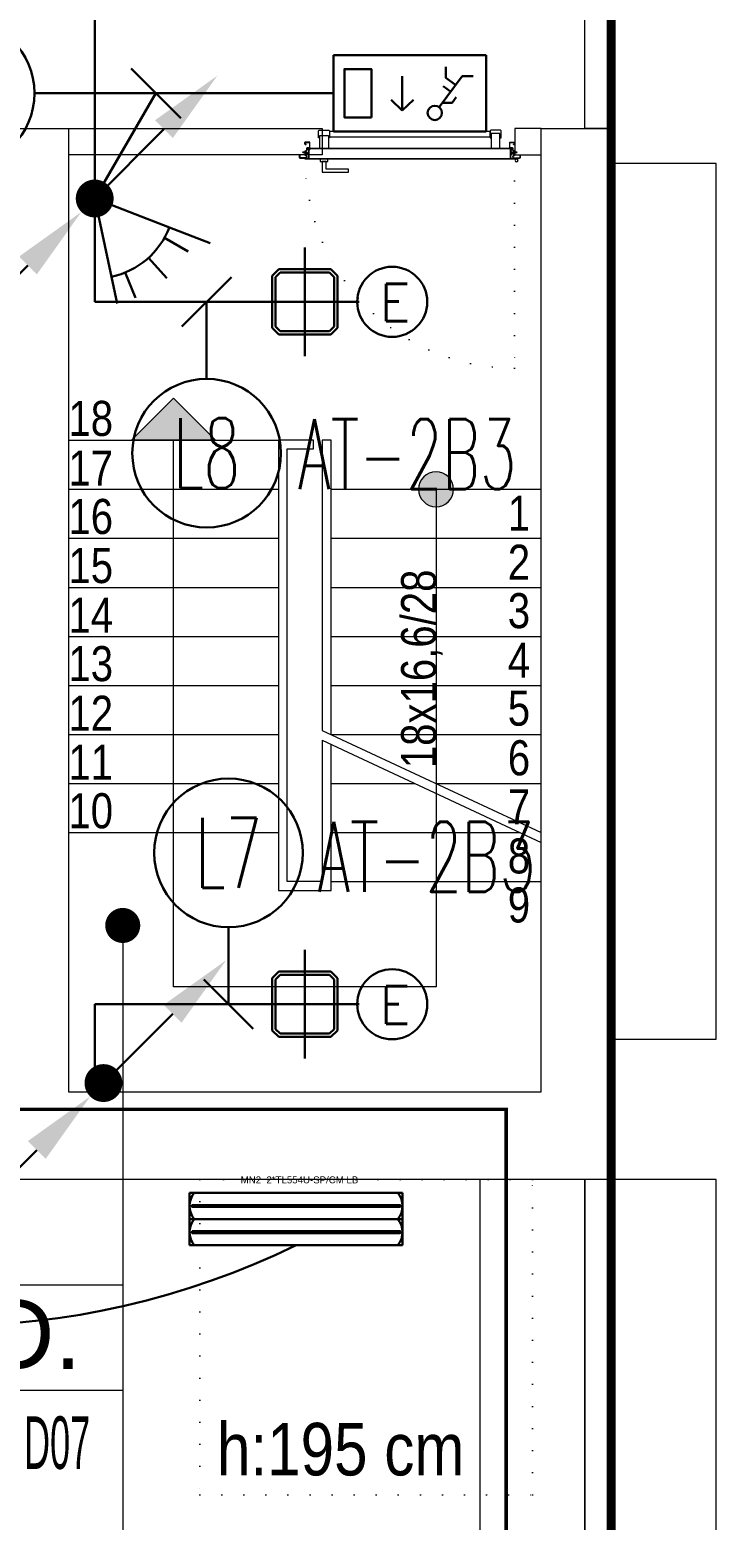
# Model space of a CAD drawing. Header units: metres. Extents: x -13316 to 152404, y -3899 to 30226.
# Drawn here: x 62808 to 63200, y 2525 to 3376 of the extents above; entities that cross this region are included whole.
import ezdxf
from ezdxf.enums import TextEntityAlignment as Align

# ---------------------------------------------------------------- set-up
doc = ezdxf.new("R2010")
doc.units = ezdxf.units.M
doc.header["$LTSCALE"] = 100
doc.header["$MEASUREMENT"] = 0
doc.linetypes.add('DOT2', pattern=[0.125, 0, -0.125])
doc.linetypes.add('HIDDEN', pattern=[0.375, 0.25, -0.125])
doc.layers.get('0').update_dxf_attribs({"color": 9, "lineweight": 9})
for name, color, linetype, lineweight in [('00', 9, 'Continuous', 9), ('01', 9, 'Continuous', 9), ('05', 9, 'Continuous', 9), ('06D', 9, 'Continuous', 9), ('10', 9, 'Continuous', 9), ('14', 9, 'Continuous', 9), ('19', 9, 'Continuous', 9), ('20', 9, 'DOT2', 9), ('21', 9, 'Continuous', 9), ('21_mahal200', 9, 'Continuous', 9), ('E-1x8 W ACİL ÇIKIŞ ARMATÜRÜ (TİP2)', 7, 'Continuous', 30), ('E-2x18(W) PL DOWNLIGHT ARMATÜR (SIVAÜSTÜ)', 7, 'Continuous', 30), ('E-2x54 W SIVAÜSTÜ FLUORESAN YÜKSEK TAVAN ARMATÜRÜ', 7, 'Continuous', 30), ('E-ACİL AYDINLATMA KİTİ', 7, 'Continuous', 30), ('E-AŞAĞIDAN GELİP YUKARIYA GİDEN HAT', 7, 'Continuous', 30), ('E-DUVARA MONTE PIR (HAREKET SENSÖRÜ)', 7, 'Continuous', 30), ('E-KABLO', 7, 'Continuous', 30), ('E-LINYE', 7, 'Continuous', 30)]:
    doc.layers.add(name, color=color, linetype=linetype, lineweight=lineweight)
doc.styles.add('Arial', font='arial.ttf', dxfattribs={"height": 2.5})
doc.styles.add('E-YAZI', font='txttw.shx')
doc.styles.add('MuuM_TEXT-STANDART', font='ARIALN.TTF')
doc.dimstyles.new('MuuM_DIM200', dxfattribs={"dimscale": 20, "dimtxt": 2, "dimasz": 1, "dimexe": 1, "dimexo": 1, "dimgap": 1, "dimtad": 1, "dimdec": 1, "dimrnd": 0.5, "dimdsep": 46, "dimtxsty": 'MuuM_TEXT-STANDART', "dimblk": 'ARCHTICK', "dimcen": 0, "dimdle": 0.15, "dimclrd": 256, "dimclre": 256, "dimclrt": 256, "dimadec": 0, "dimazin": 0, "dimtfac": 5, "dimtdec": 1, "dimtix": 1, "dimtmove": 2, "dimatfit": 3, "dimldrblk": 'DOT', "dimfxl": 3, "dimfxlon": 1, "dimtolj": 1, "dimlwd": -1, "dimlwe": -1, "dimarcsym": 0})

# ---------------------------------------------------------------- blocks, each defined once
blk = doc.blocks.new('100_AŞAĞIDAN GELİP YUKARIYA GİDEN HAT')
at = {"layer": 'E-AŞAĞIDAN GELİP YUKARIYA GİDEN HAT', "color": 3, "linetype": 'Continuous'}
for p, q in [((2.472, 2.471), (0, 0)), ((-2.389, -2.382), (-4.861, -4.853))]:
    blk.add_line(p, q, dxfattribs=at)
at = {"layer": 'E-AŞAĞIDAN GELİP YUKARIYA GİDEN HAT', "color": 4, "linetype": 'Continuous', "const_width": 0.675}
blk.add_lwpolyline([(0.338, 0, 1), (-0.338, 0, 1)], format="xyb", close=True, dxfattribs=at)
at = {"layer": 'E-AŞAĞIDAN GELİP YUKARIYA GİDEN HAT', "color": 3, "linetype": 'Continuous'}
for points in [[(2.154, 2.789), (2.79, 2.152), (4.382, 4.379)], [(-2.707, -2.064), (-2.071, -2.7), (-0.479, -0.474)]]:
    blk.add_solid(points, dxfattribs=at)
blk = doc.blocks.new('100_DUVARA MONTE PIR (HAREKET SENSÖRÜ)')
at = {"layer": 'E-DUVARA MONTE PIR (HAREKET SENSÖRÜ)', "color": 4}
for p, q in [((3.645, 1.193), (2.717, 0.889)), ((2.717, 0.889), (0, 0)), ((0, 0), (2.232, -1.786)), ((3.799, 0.528), (2.831, 0.393)), ((3.751, -0.797), (2.796, -0.594)), ((3.311, -1.936), (2.468, -1.443)), ((2.232, -1.786), (3.454, -2.765))]:
    blk.add_line(p, q, dxfattribs=at)
blk.add_arc((0, 0), 2.859, 321.3229, 18.1202, dxfattribs=at)
blk = doc.blocks.new('100_1x8 W ACİL ÇIKIŞ ARMATÜRÜ (TİP2)')
at = {"layer": 'E-1x8 W ACİL ÇIKIŞ ARMATÜRÜ (TİP2)', "color": 4}
for p, q in [((-3.4, 0), (-3.4, 3.4)), ((-3.4, 3.4), (3.4, 3.4)), ((3.4, 3.4), (3.4, 0)), ((3.4, 0), (-3.4, 0))]:
    blk.add_line(p, q, dxfattribs=at)
at = {"layer": 'E-1x8 W ACİL ÇIKIŞ ARMATÜRÜ (TİP2)', "color": 1}
for p, q in [((-1.305, 2.317), (-2.331, 0.937)), ((-1.882, 2.125), (-2.072, 1.87)), ((-1.448, 2.125), (-1.882, 2.125)), ((-0.16, 1.989), (0.335, 2.471)), ((0.34, 2.476), (0.34, 0.934)), ((0.34, 2.476), (0.84, 1.989)), ((-1.608, 1.01), (-2.039, 1.33)), ((-1.484, 1.378), (-1.818, 1.627)), ((-2.821, 0.937), (-2.331, 0.937)), ((-1.608, 1.01), (-1.608, 0.516))]:
    blk.add_line(p, q, dxfattribs=at)
blk.add_lwpolyline([(1.715, 2.777), (2.92, 2.777), (2.92, 0.623), (1.715, 0.623)], close=True, dxfattribs=at)
blk.add_circle((-1.115, 2.574), 0.32, dxfattribs=at)
blk = doc.blocks.new('100_2x18(W) PL DOWNLIGHT ARMATÜR (SIVAÜSTÜ)')
at = {"layer": 'E-2x18(W) PL DOWNLIGHT ARMATÜR (SIVAÜSTÜ)', "color": 4, "ltscale": 0.4}
for q in [(0, 25), (0, 25), (-25, 0), (-25, 0), (0, -25), (25, 0), (0, -25), (25, 0)]:
    blk.add_line((0, 0), q, dxfattribs=at)
at = {"layer": 'E-2x18(W) PL DOWNLIGHT ARMATÜR (SIVAÜSTÜ)', "color": 4}
for p, q in [((-12, 15), (-15, 12)), ((12, 15), (-12, 15)), ((15, 12), (12, 15)), ((-15, 12), (-15, -12)), ((-11.38, 13.5), (-13.5, 11.38)), ((-13.5, 11.38), (-13.5, -11.38)), ((11.38, 13.5), (-11.38, 13.5)), ((13.5, 11.38), (11.38, 13.5)), ((13.5, -11.38), (13.5, 11.38)), ((15, -12), (15, 12)), ((-15, -12), (-12, -15)), ((-13.5, -11.38), (-11.38, -13.5)), ((-11.38, -13.5), (11.38, -13.5)), ((11.38, -13.5), (13.5, -11.38)), ((12, -15), (15, -12)), ((-12, -15), (12, -15))]:
    blk.add_line(p, q, dxfattribs=at)
blk = doc.blocks.new('100_ACİL AYDINLATMA KİTİ')
at = {"layer": 'E-ACİL AYDINLATMA KİTİ', "color": 3}
blk.add_circle((0, 0), 1.251, dxfattribs=at)
at = {"layer": 'E-ACİL AYDINLATMA KİTİ', "color": 3, "style": 'E-YAZI'}
blk.add_text('E', height=1.34, dxfattribs=at).set_placement((-0.448, -0.694))
blk = doc.blocks.new('2x54 W SIVAÜSTÜ FLUORESAN YÜKSEK TAVAN ARMATÜRÜ')
at = {"layer": 'E-2x54 W SIVAÜSTÜ FLUORESAN YÜKSEK TAVAN ARMATÜRÜ', "color": 4}
for p, q in [((-60.8, 15), (-60.8, -15)), ((-60.8, 15), (60.8, 15)), ((60.8, 15), (60.8, 0)), ((-60, 0), (-15, 0)), ((15, 0), (60, 0)), ((60.8, 0), (60.8, -15)), ((-60.8, -15), (60.8, -15))]:
    blk.add_line(p, q, dxfattribs=at)
at = {"layer": 'E-2x54 W SIVAÜSTÜ FLUORESAN YÜKSEK TAVAN ARMATÜRÜ', "color": 7}
for p, q in [((-60.8, 0), (60.8, 0)), ((-59.27, 8.01), (59.32, 8.01)), ((-59.16, 7.01), (59.44, 7)), ((-59.27, -6.99), (59.32, -6.99)), ((-59.16, -7.99), (59.44, -8))]:
    blk.add_line(p, q, dxfattribs=at)
for centre in [(-59.23, 7.63), (-59.23, 7.33), (59.36, 7.63), (59.36, 7.33), (-59.23, -7.37), (-59.23, -7.67), (59.36, -7.37), (59.36, -7.67)]:
    blk.add_circle(centre, 0.11, dxfattribs=at)
for centre, radius, start, end in [((-48.66, 7.5), 12.14, 141.85995, 218.14005), ((48.66, 7.5), 12.14, 321.85995, 38.14005), ((-59.12, 7.51), 0.515, 106.86737, 266.76121), ((-59.32, 7.49), 0.519, 289.2244, 84.40418), ((59.47, 7.51), 0.515, 106.86737, 266.76121), ((59.27, 7.49), 0.519, 289.2244, 84.40418), ((-48.66, -7.5), 12.14, 141.85995, 218.14005), ((-59.12, -7.49), 0.515, 106.86737, 266.76121), ((-59.32, -7.51), 0.519, 289.2244, 84.40418), ((48.66, -7.5), 12.14, 321.85995, 38.14005), ((59.47, -7.49), 0.515, 106.86737, 266.76121), ((59.27, -7.51), 0.519, 289.2244, 84.40418)]:
    blk.add_arc(centre, radius, start, end, dxfattribs=at)
at = {"layer": 'E-2x54 W SIVAÜSTÜ FLUORESAN YÜKSEK TAVAN ARMATÜRÜ', "color": 7, "style": 'Arial'}
blk.add_text('MN2  2*TL554U-SP/CM LB', height=3.9508, dxfattribs=at).set_placement((-31.61, 20.4))
blk = doc.blocks.new('1.bod.mimari.elk')
at = {"layer": '01'}
blk.add_lwpolyline([(6510, -5630), (6510, -5630), (6510, -5630), (6510, -6180), (6780, -6180), (6780, -5630), (6780, -5630), (6780, -5630), (6820, -5630), (6820, -6230), (6470, -6230), (6470, -5630), (6510, -5630)], dxfattribs=at)
blk = doc.blocks.new('p-işyeri')
at = {"color": 0, "const_width": 2}
blk.add_lwpolyline([(200, 0), (200, 700), (-200, 700), (-200, 0)], close=True, dxfattribs=at)
blk = doc.blocks.new('p-birim')
blk.add_lwpolyline([(0, 0), (1, 0), (1, 1), (0, 1)], close=True)
blk = doc.blocks.new('p-M01-M02_merdiven-1050')
at = {"layer": '19'}
h = blk.add_hatch(color=256, dxfattribs=at)
h.dxf.hatch_style = 1
edge = h.paths.add_edge_path()
edge.add_arc((210, -344), 10, 270, 630)
h = blk.add_hatch(color=256, dxfattribs=at)
h.dxf.hatch_style = 1
h.paths.add_polyline_path([(84, -372), (36, -372), (60, -396.04)])
at = {"layer": '19', "linetype": 'Continuous'}
for points in [[(210, -344), (210, -120), (210, -60), (60, -60), (60, -372)], [(145, -200.74), (145, -120), (125, -120), (125, -120), (125, -367), (140, -367), (140, -372), (120, -372), (120, -367), (120, -115), (120, -115), (150, -115), (150, -198.41)], [(150, -120), (270, -120)], [(145, -200.74), (270, -142.41)], [(0, -148), (120, -148)], [(145, -206.33), (270, -148)], [(150, -148), (258.02, -148)], [(0, -176), (120, -176)], [(150, -176), (198.02, -176)], [(210, -176), (270, -176)], [(0, -204), (120, -204)], [(150, -204), (270, -204)], [(0, -232), (120, -232)], [(150, -232), (270, -232)], [(0, -260), (120, -260)], [(150, -260), (270, -260)], [(0, -288), (120, -288)], [(150, -288), (270, -288)], [(0, -316), (120, -316)], [(150, -316), (270, -316)], [(0, -344), (120, -344)], [(150, -344), (270, -344)], [(0, -372), (120, -372)]]:
    blk.add_lwpolyline(points, dxfattribs=at)
at = {"layer": '19'}
for points in [[(145, -206.33), (270, -148)], [(150, -204), (150, -372), (150, -372), (145, -372), (145, -372), (145, -206.33)]]:
    blk.add_lwpolyline(points, dxfattribs=at)
blk.add_lwpolyline([(84, -372), (36, -372), (60, -396.04)], close=True, dxfattribs=at)
blk.add_circle((210, -344), 10, dxfattribs=at)
blk = doc.blocks.new('*U21')
at = {"ltscale": 15}
for p, q in [((-25, 1), (-26, 0)), ((-25, -1), (-26, 0)), ((-23, 1), (-25, 1)), ((-23, 1), (-23, -2)), ((-21, -3), (-18, 3)), ((-21, -3), (-18, 3)), ((-20, -3), (-17, 3)), ((-20, -3), (-16, 3)), ((-18, -3), (-15, 3)), ((-18, -3), (-15, 3)), ((-18, 1), (-18, 2)), ((-17, -3), (-14, 3)), ((-17, -3), (-13, 3)), ((-17, 1), (-17, 2)), ((-15, -3), (-12, 3)), ((-15, -3), (-12, 3)), ((-15, 1), (-15, 2)), ((-14, -3), (-11, 3)), ((-14, -3), (-10, 3)), ((-14, 1), (-14, 2)), ((-12, -3), (-9, 3)), ((-12, -3), (-9, 3)), ((-12, 1), (-12, 2)), ((-11, -3), (-8, 3)), ((-11, -3), (-7, 3)), ((-11, 1), (-11, 2)), ((-9, -3), (-6, 3)), ((-9, -3), (-6, 3)), ((-9, 1), (-9, 2)), ((-8, -3), (-4, 3)), ((-8, -3), (-5, 3)), ((-8, 1), (-8, 2)), ((-6, -3), (-3, 3)), ((-6, -3), (-3, 3)), ((-6, 1), (-6, 2)), ((-5, -3), (-1, 3)), ((-5, -3), (-2, 3)), ((-5, 1), (-5, 2)), ((-3, 1), (-3, 2)), ((0, 4), (-2, 1)), ((-2, 1), (-2, 2)), ((0, 0), (-1, 0)), ((-25, -1), (-23, -2)), ((-9, -2), (-23, -2)), ((-21, -3), (-21, -2)), ((-20, -3), (-19, -2)), ((-20, -2), (-19, -2)), ((-19, -2), (-18, -2)), ((-18, -3), (-18, -2)), ((-17, -3), (-16, -2)), ((-17, -2), (-16, -2)), ((-16, -2), (-15, -2)), ((-15, -3), (-15, -2)), ((-14, -3), (-13, -2)), ((-14, -2), (-13, -2)), ((-13, -2), (-12, -2)), ((-12, -3), (-12, -2)), ((-11, -3), (-10, -2)), ((-11, -2), (-10, -2)), ((-10, -2), (-9, -2)), ((-9, -3), (-9, -2)), ((-8, -2), (-7, -2)), ((-8, -3), (-7, -2)), ((-7, -2), (-6, -2)), ((-6, -3), (-6, -2)), ((-5, -2), (-4, -2)), ((-5, -3), (-4, -2)), ((-4, -2), (-2, -2)), ((0, -4), (-2, -2)), ((0, 0), (-1, 0))]:
    blk.add_line(p, q, dxfattribs=at)
for p, q in [((-7, 1), (-23, 1)), ((-17, 1), (-19, 1)), ((-16, 1), (-17, 1)), ((-14, 1), (-16, 1)), ((-13, 1), (-14, 1)), ((-11, 1), (-13, 1)), ((-10, 1), (-11, 1)), ((-8, 1), (-10, 1)), ((-7, 1), (-8, 1)), ((-5, 1), (-7, 1)), ((-4, 1), (-5, 1)), ((-2, 1), (-4, 1)), ((-2, 1), (-2, 1)), ((0, 0), (0, 4)), ((-2, -2), (-2, -2)), ((0, 0), (0, -4))]:
    blk.add_line(p, q)
for centre, radius, start, end in [((-26, 4), 3.92, 274.361, 322.1025), ((-26, -4), 3.92, 37.8975, 85.639), ((-18, 3), 0.0971, 330.3204, 150.3204), ((-17, 3), 0.0971, 330.3204, 150.3204), ((-15, 3), 0.0971, 330.3204, 150.3204), ((-14, 3), 0.0971, 330.3204, 150.3204), ((-12, 3), 0.0971, 330.3204, 150.3204), ((-11, 3), 0.0971, 330.3204, 150.3204), ((-9, 3), 0.0971, 330.3204, 150.3204), ((-8, 3), 0.0971, 330.3204, 150.3204), ((-6, 3), 0.0971, 330.3204, 150.3204), ((-5, 3), 0.0971, 330.3204, 150.3204), ((-3, 3), 0.0971, 330.3204, 150.3204), ((-2, 3), 0.0971, 330.3204, 150.3204), ((-1, 0), 0.486, 90, 270), ((0, 4), 0.25, 0, 150.0864), ((-21, -3), 0.0971, 150.3204, 330.3204), ((-20, -3), 0.0971, 150.3204, 330.3204), ((-18, -3), 0.0971, 150.3204, 330.3204), ((-17, -3), 0.0971, 150.3204, 330.3204), ((-15, -3), 0.0971, 150.3204, 330.3204), ((-14, -3), 0.0971, 150.3204, 330.3204), ((-12, -3), 0.0971, 150.3204, 330.3204), ((-11, -3), 0.0971, 150.3204, 330.3204), ((-9, -3), 0.0971, 150.3204, 330.3204), ((-8, -3), 0.0971, 150.3204, 330.3204), ((-6, -3), 0.0971, 150.3204, 330.3204), ((-5, -3), 0.0971, 150.3204, 330.3204), ((0, -4), 0.25, 209.9136, 0)]:
    blk.add_arc(centre, radius, start, end, dxfattribs=at)
blk = doc.blocks.new('conta')
at = {"ltscale": 10}
for p, q in [((-2649.9, 5345.5), (-2649.8, 5345.6)), ((-2649.9, 5344.5), (-2649.8, 5344.3)), ((-2649.8, 5344.3), (-2649.7, 5344.3)), ((-2649.7, 5345.4), (-2649.3, 5345.4)), ((-2649.2, 5345.4), (-2649.1, 5345.5)), ((-2649, 5344), (-2648.8, 5343.8)), ((-2648.9, 5344.1), (-2648.7, 5343.9)), ((-2648.8, 5345.1), (-2648.6, 5345.3)), ((-2648.8, 5344.9), (-2648.6, 5345.2)), ((-2648.7, 5343.8), (-2648.7, 5343.8)), ((-2648.6, 5345.3), (-2648.6, 5345.3))]:
    blk.add_line(p, q, dxfattribs=at)
for centre, radius, start, end in [((-2649.8, 5345.5), 0.05, 140.6345, 188.9372), ((-2653, 5345), 3.19, 350.4674, 8.9372), ((-2649.9, 5344.5), 0.02, 170.4674, 213.7451), ((-2649.7, 5345.6), 0.0696, 22.2428, 159.258), ((-2650.9, 5345), 1.24, 340.3382, 16.7772), ((-2649.7, 5344.6), 0.03, 160.3382, 273.2666), ((-2649.7, 5345.4), 0.03, 90, 196.7772), ((-2649.6, 5341.5), 3.01, 80.4362, 93.2666), ((-2649.3, 5345.5), 0.05, 270, 303.0062), ((-2649.2, 5344.1), 0.231, 353.9571, 81.9004), ((-2649.1, 5345.5), 0.03, 4.7972, 123.0062), ((-2649.1, 5344.5), 0.03, 260.4362, 338.7066), ((-2651.2, 5344.8), 2.33, 7.5897, 18.7951), ((-2649, 5345.6), 0.05, 18.7951, 42.1429), ((-2650.2, 5345), 1.27, 338.7066, 23.0418), ((-2648.9, 5344.1), 0.1, 173.9571, 217.2653), ((-2648.8, 5345.1), 0.05, 187.5897, 322.7347), ((-2658.2, 5345.2), 9.36, 353.6857, 357.8537), ((-2648.8, 5344.2), 0.1, 173.6857, 217.2653), ((-2648.8, 5344.8), 0.05, 142.7347, 180.2669), ((-2648.7, 5343.8), 0.05, 217.2653, 307.2653), ((-2648.7, 5343.8), 0.05, 307.2653, 37.2653), ((-2648.6, 5345.3), 0.05, 52.7347, 142.7347), ((-2648.6, 5345.3), 0.05, 322.7347, 52.7347)]:
    blk.add_arc(centre, radius, start, end, dxfattribs=at)
for points, knots in [([(-2649, 5345.6), (-2649, 5345.6), (-2649.1, 5345.7), (-2649.2, 5345.4), (-2649.3, 5345.7), (-2649.4, 5345.5), (-2649.5, 5345.7), (-2649.6, 5345.5), (-2649.7, 5345.6), (-2649.7, 5345.6)], [0.0086373, 0.0086373, 0.0086373, 0.0086373, 0.1097304, 0.3133405, 0.4430081, 0.5658764, 0.7165186, 0.8527974, 0.9648495, 0.9648495, 0.9648495, 0.9648495]), ([(-2649.7, 5344.3), (-2649.7, 5344.3), (-2649.7, 5344.5), (-2649.6, 5344.3), (-2649.3, 5344.4), (-2649.2, 5344.4), (-2649.2, 5344.4)], [0, 0, 0, 0, 0.1008757, 0.3841126, 0.5436166, 0.6906785, 0.6906785, 0.6906785, 0.6906785])]:
    blk.add_open_spline(points, degree=3, knots=knots, dxfattribs=at)
blk = doc.blocks.new('p-yn_sackasa')
at = {"layer": '10', "linetype": 'Continuous'}
for p, q in [((-2.19, 0), (-2.19, -0.15)), ((0, 6.16), (0, 6.9)), ((0.01, 6.9), (0.01, 6.15)), ((0.14, 6.9), (0.14, 6.16)), ((0.15, 6.9), (0.15, 6.16)), ((2.69, 7.16), (0.26, 7.16)), ((2.69, 7.15), (0.26, 7.15)), ((2.69, 7.02), (0.26, 7.02)), ((0.26, 7.01), (2.69, 7.01)), ((0.26, 6.05), (0.76, 6.05)), ((0.75, 6.04), (0.26, 6.04)), ((0.26, 5.91), (0.75, 5.91)), ((0.76, 5.9), (0.26, 5.9)), ((0.67, -0.71), (0.67, 2.27)), ((0.69, -0.71), (0.69, 2.27)), ((0.75, 5.91), (0.75, 6.04)), ((0.76, 5.9), (0.76, 6.05)), ((0.81, -0.71), (0.81, 2.27)), ((0.83, -0.71), (0.83, 2.27)), ((0.92, 2.33), (0.95, 2.32)), ((0.93, 2.34), (0.95, 2.33)), ((1.01, 2.46), (0.99, 2.47)), ((0.99, 2.46), (1.01, 2.45)), ((1.11, 2.52), (1.11, 3.73)), ((1.12, 2.52), (1.12, 3.73)), ((1.25, 3.73), (1.25, 2.52)), ((1.26, 2.52), (1.26, 3.73)), ((1.37, 3.98), (2.49, 3.98)), ((2.49, 3.97), (1.37, 3.97)), ((1.37, 3.84), (2.49, 3.84)), ((2.49, 3.83), (1.37, 3.83)), ((2.6, 3.69), (2.5, 3.36)), ((2.51, 3.35), (2.61, 3.69)), ((2.73, 3.65), (2.63, 3.32)), ((2.74, 3.64), (2.64, 3.31)), ((2.8, 3.29), (2.8, 6.9)), ((2.81, 3.29), (2.81, 6.9)), ((2.94, 3.29), (2.94, 6.9)), ((2.95, 3.29), (2.95, 6.9)), ((-2.95, -0.25), (-2.95, -1.75)), ((-2.94, -1.75), (-2.94, -0.25)), ((-2.81, -0.25), (-2.81, -1.75)), ((-2.8, -0.25), (-2.8, -1.75)), ((-2.19, 0), (-2.7, 0)), ((-2.2, -0.01), (-2.7, -0.01)), ((-2.2, -0.14), (-2.7, -0.14)), ((-2.19, -0.15), (-2.7, -0.15)), ((1.01, -1.85), (-2.7, -1.85)), ((1.01, -1.86), (-2.7, -1.86)), ((-2.7, -1.99), (1.01, -1.99)), ((1.01, -2), (-2.7, -2)), ((-2.2, -0.14), (-2.2, -0.01)), ((0.92, -0.77), (0.95, -0.76)), ((0.93, -0.78), (0.95, -0.77)), ((0.99, -0.89), (1.01, -0.88)), ((1.01, -0.89), (0.99, -0.91)), ((1.11, -0.96), (1.11, -1.75)), ((1.12, -0.96), (1.12, -1.75)), ((1.25, -0.96), (1.25, -1.75)), ((1.26, -0.96), (1.26, -1.75))]:
    blk.add_line(p, q, dxfattribs=at)
for points in [[(0.15, 2.14), (0.67, 2.14), (0.67, -0.54), (0.15, -0.54)], [(0.15, 2.14), (0.41, 2.14), (0.41, -0.54), (0.15, -0.54)]]:
    blk.add_lwpolyline(points, close=True, dxfattribs=at)
for centre, radius, start, end in [((0.26, 6.9), 0.261, 90, 180), ((0.26, 6.16), 0.261, 180, 270), ((0.26, 6.9), 0.249, 90, 180), ((0.26, 6.16), 0.249, 181.34499, 271.35021), ((0.26, 6.9), 0.122, 90, 180), ((0.26, 6.16), 0.122, 180, 270), ((0.26, 6.9), 0.11, 90, 180), ((0.26, 6.16), 0.11, 180, 270), ((0.89, 2.27), 0.219, 63.21528, 180), ((0.89, 2.27), 0.206, 63.21689, 180), ((0.89, 2.27), 0.0801, 63.21502, 180), ((0.89, 2.27), 0.0674, 63.21445, 180), ((1.04, 2.52), 0.206, 243.2197, 0), ((1.04, 2.52), 0.219, 243.21479, 0), ((1.04, 2.52), 0.0801, 243.22028, 0), ((1.04, 2.52), 0.0674, 243.21287, 0), ((1.37, 3.73), 0.253, 90, 180), ((1.37, 3.73), 0.24, 90, 180), ((1.37, 3.73), 0.114, 90, 180), ((1.37, 3.73), 0.101, 90, 180), ((2.49, 3.72), 0.261, 342.86025, 90), ((2.49, 3.72), 0.249, 342.86129, 90), ((2.49, 3.72), 0.122, 342.86074, 90), ((2.49, 3.72), 0.11, 342.86215, 90), ((2.72, 3.29), 0.232, 162.8601, 0), ((2.72, 3.29), 0.219, 162.86127, 0), ((2.72, 3.29), 0.0927, 162.86053, 0), ((2.72, 3.29), 0.0801, 162.86241, 0), ((2.69, 6.9), 0.261, 0, 90), ((2.69, 6.9), 0.249, 0, 90), ((2.69, 6.9), 0.122, 0, 90), ((2.69, 6.9), 0.11, 0, 90), ((-2.7, -0.25), 0.253, 90, 180), ((-2.7, -1.75), 0.253, 180, 270), ((-2.7, -0.25), 0.24, 90, 180), ((-2.7, -1.75), 0.24, 180, 270), ((-2.7, -0.25), 0.114, 90, 180), ((-2.7, -1.75), 0.114, 180, 270), ((-2.7, -0.25), 0.101, 90, 180), ((-2.7, -1.75), 0.101, 180, 270), ((0.89, -0.71), 0.219, 180, 296.78496), ((0.89, -0.71), 0.206, 180, 296.78515), ((0.89, -0.71), 0.0801, 180, 296.78498), ((0.89, -0.71), 0.0674, 180, 180.52454), ((0.89, -0.71), 0.0674, 180, 296.78713), ((1.04, -0.96), 0.219, 0, 116.78545), ((1.04, -0.96), 0.206, 0, 116.78362), ((1.04, -0.96), 0.0801, 0, 116.78105), ((1.04, -0.96), 0.0674, 0, 116.78713), ((1.01, -1.75), 0.114, 270, 0), ((1.01, -1.75), 0.24, 270, 0), ((1.01, -1.75), 0.101, 270, 0), ((1.01, -1.75), 0.253, 270, 0)]:
    blk.add_arc(centre, radius, start, end, dxfattribs=at)
at = {"layer": '10', "xscale": 0.0842696629213483, "yscale": 0.0842696629213483, "zscale": 0.0842696629213483}
blk.add_blockref('*U21', (0.95, 1.35), dxfattribs=at)
at = {"layer": '14', "xscale": -0.7887640449438696, "yscale": 0.7887640449438696, "zscale": 0.7887640449438204, "rotation": 90}
blk.add_blockref('conta', (4217.78, -2086.42), dxfattribs=at)
blk = doc.blocks.new('*U629')
at = {"layer": '06D'}
for points in [[(8.5, 9.56), (7.87, 9.56), (7.87, 13.56, -0.414214), (8.25, 13.93), (13.75, 13.93, -0.414214), (14.12, 13.56), (14.12, 9.56), (13.5, 9.56)], [(111.5, 9.56), (112.12, 9.56), (112.12, 13.56, 0.414214), (111.75, 13.93), (106.25, 13.93, 0.414214), (105.87, 13.56), (105.87, 9.56), (106.5, 9.56)]]:
    blk.add_lwpolyline(points, format="xyb", dxfattribs=at)
for points in [[(8.5, 12.06), (13.5, 12.06), (13.5, 3.44), (8.5, 3.44)], [(14.12, 13.31), (105.87, 13.31), (105.87, 10.18), (14.12, 10.18)], [(111.5, 10.94), (106.5, 10.94), (106.5, 3.44), (111.5, 3.44)]]:
    blk.add_lwpolyline(points, close=True, dxfattribs=at)
for points in [[(110.12, -3.81), (110.12, -10.06), (95.12, -10.06), (95.12, -8.19), (107.87, -8.19), (107.87, -8.19), (107.87, -3.81), (110.12, -3.81)], [(111.2, -2.56), (111.2, -3.81), (106.8, -3.81), (106.8, -2.56), (111.2, -2.56)]]:
    blk.add_lwpolyline(points, dxfattribs=at)
at = {"layer": '10', "ltscale": 10}
for p, q in [((2, 1.51), (1, 1.51)), ((2, 1.31), (1, 1.31)), ((1, 0.91), (2, 0.26)), ((2, 0.26), (2, 1.76)), ((2, 1.76), (2.3, 1.76)), ((2, -0.17), (2, 0.26)), ((2.3, -2.19), (2.3, 3.34)), ((2.3, 1.76), (2.3, 0.26)), ((2.3, 0.26), (2.3, -0.17)), ((2.4, 3.44), (117.6, 3.44)), ((2.45, -2.29), (2.45, 3.24)), ((2.5, 3.29), (117.5, 3.29)), ((117.55, -2.29), (117.55, 3.24)), ((117.7, -2.19), (117.7, 3.34)), ((117.7, 1.76), (118, 1.76)), ((117.7, 1.33), (117.7, 1.76)), ((117.7, 1.76), (118, 1.76)), ((117.7, 1.33), (117.7, 1.76)), ((117.7, -0.17), (117.7, 1.33)), ((117.7, -0.17), (117.7, 1.33)), ((118, 1.76), (118, 1.33)), ((118, 1.76), (118, 1.33)), ((118, 1.33), (118, -0.17)), ((119, 0.68), (118, 1.33)), ((118, 1.33), (118, -0.17)), ((119, 0.68), (118, 1.33)), ((118, 0.28), (119, 0.28)), ((118, 0.28), (119, 0.28)), ((118, 0.08), (119, 0.08)), ((118, 0.08), (119, 0.08)), ((-1.6, -2.73), (-1.73, -2.62)), ((-1.6, -2.73), (-1.73, -2.62)), ((-1.22, -2.16), (-1.22, -2.29)), ((-1.22, -2.16), (-1.05, -2.16)), ((-1.22, -2.16), (-1.22, -2.29)), ((-1.22, -2.16), (-1.05, -2.16)), ((-1.05, -2), (-1.05, -2.43)), ((-1.05, -2), (-1.05, -2.43)), ((-0.84, -2), (-0.84, -2.43)), ((-0.84, -2), (-0.84, -2.43)), ((0.3, -2.46), (0.3, -2.34)), ((0.4, -2.24), (2.25, -2.24)), ((0.4, -2.56), (119.6, -2.56)), ((0.45, -2.41), (0.45, -2.39)), ((0.45, -2.39), (2.35, -2.39)), ((0.45, -2.41), (119.54, -2.41)), ((2.3, -0.17), (2, -0.17)), ((119.54, -2.39), (117.65, -2.39)), ((118, -0.17), (117.7, -0.17)), ((118, -0.17), (117.7, -0.17)), ((119.6, -2.24), (117.75, -2.24)), ((119.55, -2.41), (119.55, -2.39)), ((119.7, -2.46), (119.7, -2.34))]:
    blk.add_line(p, q, dxfattribs=at)
blk.add_circle((-0.95, -3.26), 0.843, dxfattribs=at)
blk.add_circle((-0.95, -3.26), 0.843, dxfattribs=at)
for centre, radius, start, end in [((2.4, 3.34), 0.1, 90, 180), ((2.5, 3.24), 0.05, 90, 180), ((117.56, 3.3), 0.141, 14.92708, 75.07292), ((-0.95, -3.26), 1.01, 105.71386, 140.5908), ((-0.95, -3.26), 1.01, 105.71386, 140.5908), ((-0.42, -2.26), 0.428, 142.37905, 203.64803), ((-0.42, -2.26), 0.428, 142.37905, 203.64803), ((-0.42, -2.26), 0.302, 119.96851, 254.44758), ((-0.42, -2.26), 0.302, 119.96851, 254.44758), ((0.4, -2.34), 0.1, 90, 180), ((0.4, -2.46), 0.1, 180, 270), ((0.45, -2.39), 0.005, 90, 180), ((0.45, -2.41), 0.005, 180, 270), ((2.25, -2.19), 0.05, 270, 0), ((2.35, -2.29), 0.1, 270, 0), ((117.65, -2.29), 0.1, 180, 270), ((117.75, -2.19), 0.05, 180, 270), ((119.54, -2.39), 0.005, 0, 90), ((119.54, -2.41), 0.005, 270, 360), ((119.6, -2.34), 0.1, 0, 90), ((119.6, -2.46), 0.1, 270, 0)]:
    blk.add_arc(centre, radius, start, end, dxfattribs=at)
at = {"layer": '20'}
blk.add_lwpolyline([(0.3, -2.4), (0.3, -121.8, 0.414214), (119.7, -2.4, -1)], format="xyb", dxfattribs=at)
blk.add_blockref('p-yn_sackasa', (0, 0))
at = {"xscale": -1}
blk.add_blockref('p-yn_sackasa', (120, 0), dxfattribs=at)
blk = doc.blocks.new('_ArchTick')
at = {"color": 0, "linetype": 'ByBlock', "const_width": 0.15}
blk.add_lwpolyline([(-0.5, -0.5), (0.5, 0.5)], dxfattribs=at)
blk = doc.blocks.new('_Dot')
at = {"color": 0, "linetype": 'ByBlock', "lineweight": -2}
blk.add_line((-0.5, 0), (-1, 0), dxfattribs=at)
at = {"color": 0, "linetype": 'ByBlock', "const_width": 0.5}
blk.add_lwpolyline([(-0.25, 0, 1), (0.25, 0, 1)], format="xyb", close=True, dxfattribs=at)
blk = doc.blocks.new('0_roomno2')
blk.add_lwpolyline([(19.375, -10.5), (0, -10.5), (0, 0), (19.375, 0)], close=True)
for points in [[(0, -3), (19.375, -3)], [(8.125, -3), (8.125, -10.5)], [(11.875, -3), (11.875, -10.5)], [(15.625, -3), (15.625, -10.5)], [(0, -6.75), (8.125, -6.75)]]:
    blk.add_lwpolyline(points)
at = {"style": 'MuuM_TEXT-STANDART', "width": 0.6}
blk.add_text('H:', height=1.5, dxfattribs=at).set_placement((0.35, -8.608), align=Align.MIDDLE_LEFT)
at = {"style": 'Arial'}
blk.add_attdef('ODANO', (0, 1.17), '', height=2, dxfattribs=at)
blk.add_attdef('MEKANADI', text='', height=2, dxfattribs=at).set_placement((0.35, -3), align=Align.BOTTOM_LEFT)
at = {"style": 'MuuM_TEXT-STANDART', "width": 0.6}
for tag, p in [('YER01', (10, -4.5)), ('TAVAN01', (13.75, -4.5)), ('DUVAR01', (17.5, -4.5)), ('YER02', (10, -6.75)), ('TAVAN02', (13.75, -6.75)), ('DUVAR02', (17.5, -6.75)), ('YER03', (10, -9)), ('TAVAN03', (13.75, -9)), ('DUVAR03', (17.5, -9))]:
    blk.add_attdef(tag, text='', height=1.5, dxfattribs=at).set_placement(p, align=Align.MIDDLE_CENTER)
for tag, p in [('M2', (0.35, -4.875)), ('TEMIZTAVANYUKSEKLIGI', (1.8, -8.608))]:
    blk.add_attdef(tag, text='', height=1.5, dxfattribs=at).set_placement(p, align=Align.MIDDLE_LEFT)
blk = doc.blocks.new('1.bod.mimari1.elk')
at = {"layer": '00'}
for points in [[(6805, -5630), (6805, -5555), (6820, -5555), (6820, -5630), (6805, -5630), (6805, -5630)], [(6510, -5630), (6655, -5630), (6655, -5645), (6510, -5645)], [(6780, -5630), (6765, -5630), (6765, -5645), (6780, -5645)]]:
    blk.add_lwpolyline(points, dxfattribs=at)
blk.add_lwpolyline([(6820, -6950), (6820, -6230), (6805, -6230), (6805, -6950)], close=True, dxfattribs=at)
at = {"layer": '20', "ltscale": 2, "const_width": 5}
blk.add_lwpolyline([(6820, -6550), (6060, -6550), (6060, -4550), (6820, -4550)], close=True, dxfattribs=at)
at = {"layer": '20'}
blk.add_lwpolyline([(6585, -6410), (6775, -6410), (6775, -6230), (6585, -6230)], close=True, dxfattribs=at)
at = {"xscale": -1, "rotation": 180}
blk.add_blockref('p-M01-M02_merdiven-1050', (6510, -6180), dxfattribs=at)
at = {"layer": '05', "xscale": 60.00000000000003}
for p, yscale in [((6820, -6150), 500), ((6820, -6950), 720)]:
    blk.add_blockref('p-birim', p, dxfattribs=dict(at, yscale=yscale))
at = {"layer": '05', "xscale": 60, "yscale": 720, "rotation": 180}
blk.add_blockref('p-birim', (6805, -6230), dxfattribs=at)
at = {"layer": '06D', "color": 89, "linetype": 'HIDDEN', "true_color": 0x2e4d23, "rotation": 90}
blk.add_blockref('p-işyeri', (6760, -6390), dxfattribs=at)
at = {"layer": '10', "xscale": -1}
blk.add_blockref('*U629', (6765, -5645), dxfattribs=at)
at = {"layer": '21_mahal200'}
ref = blk.add_blockref('0_roomno2', (6153.51, -6290.28), dxfattribs=dict(at, xscale=20, yscale=20, zscale=20))
ref.add_attrib('ODANO', 'B1-37', (6153.51, -6281.64), dxfattribs={"layer": '0', "height": 40, "style": 'Arial'})
ref.add_attrib('MEKANADI', 'M03 Y.MERD.', dxfattribs={"layer": '0', "height": 40, "style": 'Arial'}).set_placement((6160.51, -6350.28), align=Align.BOTTOM_LEFT)
ref.add_attrib('M2', '##### m2', dxfattribs={"layer": '0', "height": 30, "style": 'MuuM_TEXT-STANDART', "width": 0.6}).set_placement((6160.51, -6387.78), align=Align.MIDDLE_LEFT)
ref.add_attrib('TEMIZTAVANYUKSEKLIGI', '- M', dxfattribs={"layer": '0', "height": 30, "style": 'MuuM_TEXT-STANDART', "width": 0.6}).set_placement((6189.51, -6462.44), align=Align.MIDDLE_LEFT)
ref.add_attrib('YER01', 'Y03', dxfattribs={"layer": '0', "height": 30, "style": 'MuuM_TEXT-STANDART', "width": 0.6}).set_placement((6353.51, -6380.28), align=Align.MIDDLE_CENTER)
ref.add_attrib('TAVAN01', 'T09', dxfattribs={"layer": '0', "height": 30, "style": 'MuuM_TEXT-STANDART', "width": 0.6}).set_placement((6428.51, -6380.28), align=Align.MIDDLE_CENTER)
ref.add_attrib('DUVAR01', 'D07', dxfattribs={"layer": '0', "height": 30, "style": 'MuuM_TEXT-STANDART', "width": 0.6}).set_placement((6503.51, -6380.28), align=Align.MIDDLE_CENTER)
ref.add_attrib('YER02', 'Y04', dxfattribs={"layer": '0', "height": 30, "style": 'MuuM_TEXT-STANDART', "width": 0.6}).set_placement((6353.51, -6425.28), align=Align.MIDDLE_CENTER)
at = {"layer": '21', "style": 'MuuM_TEXT-STANDART'}
for s, height, p in [('18', 20, (6510, -5805.54)), ('17', 20, (6510, -5833.88)), ('16', 20, (6510, -5861.54)), ('15', 20, (6510, -5889.54)), ('14', 20, (6510, -5917.88)), ('13', 20, (6510, -5945.54)), ('12', 20, (6510, -5973.88)), ('11', 20, (6510, -6001.88)), ('10', 20, (6510, -6029.54)), ('h:195 cm', 30, (6594.84, -6399.01))]:
    blk.add_text(s, height=height, dxfattribs=at).set_placement(p)
for s, p in [('1', (6773.71, -5859.65)), ('2', (6773.71, -5887.65)), ('3', (6773.71, -5915.31)), ('4', (6773.71, -5943.57)), ('5', (6773.71, -5970.97)), ('6', (6773.71, -5999.31)), ('7', (6773.71, -6027.31)), ('8', (6773.71, -6055.31)), ('9', (6773.71, -6083.31))]:
    blk.add_text(s, height=20, dxfattribs=at).set_placement(p, align=Align.RIGHT)
blk.add_text('18x16,6/28', height=20, rotation=90, dxfattribs=at).set_placement((6720, -5881.86), align=Align.RIGHT)
at = {"layer": '21_mahal200'}
blk.add_leader([(6541.01, -6085.03), (6541.01, -6290.28)], dimstyle='MuuM_DIM200', override={"dimasz": 1, "dimfxl": 10}, dxfattribs=at)

msp = doc.modelspace()

# ---------------------------------------------------------------- linework, layer by layer
at = {"layer": 'E-KABLO', "color": 6}
for p, q in [((62845, 3280), (62845, 3415)), ((62845, 3280), (62845, 3221)), ((62933.92, 3221), (62845, 3221)), ((62845, 2820), (62933.92, 2820)), ((62845, 2775), (62845, 2820))]:
    msp.add_line(p, q, dxfattribs=at)
at = {"layer": 'E-KABLO', "color": 4}
for p in [(62845, 3280), (62981.48, 3340.07)]:
    msp.add_line(p, (62880, 3340.07), dxfattribs=at)
at = {"layer": 'E-KABLO', "color": 6}
msp.add_arc((62760, 3093.43), 457.14, 244.05553, 295.94447, dxfattribs=at)
at = {"layer": 'E-LINYE', "color": 7, "linetype": 'Continuous'}
for p, q in [((62894.14, 3325.93), (62865.86, 3354.21)), ((62810.55, 3340.07), (62880, 3340.07)), ((62894.78, 3206.86), (62923.06, 3235.14)), ((62908.92, 3177.04), (62908.92, 3221)), ((62921.42, 2863.96), (62921.42, 2820)), ((62907.28, 2834.14), (62935.56, 2805.86))]:
    msp.add_line(p, q, dxfattribs=at)
for centre in [(62768.11, 3340.07), (62908.92, 3134.6), (62921.42, 2906.4)]:
    msp.add_circle(centre, 42.44, dxfattribs=at)

# ---------------------------------------------------------------- block references
at = {"layer": '06D'}
for name in ['1.bod.mimari.elk', '1.bod.mimari1.elk']:
    msp.add_blockref(name, (56320, 8950), dxfattribs=at)
at = {"layer": 'E-1x8 W ACİL ÇIKIŞ ARMATÜRÜ (TİP2)', "xscale": 12.8, "yscale": 12.8, "zscale": 12.8, "rotation": 180}
msp.add_blockref('100_1x8 W ACİL ÇIKIŞ ARMATÜRÜ (TİP2)', (63025, 3361.83), dxfattribs=at)
at = {"layer": 'E-2x18(W) PL DOWNLIGHT ARMATÜR (SIVAÜSTÜ)', "color": 6, "xscale": 1.243104, "yscale": 1.243104, "zscale": 1.243104}
for p in [(62965, 3221), (62965, 2820)]:
    msp.add_blockref('100_2x18(W) PL DOWNLIGHT ARMATÜR (SIVAÜSTÜ)', p, dxfattribs=at)
at = {"layer": 'E-2x54 W SIVAÜSTÜ FLUORESAN YÜKSEK TAVAN ARMATÜRÜ', "color": 6}
msp.add_blockref('2x54 W SIVAÜSTÜ FLUORESAN YÜKSEK TAVAN ARMATÜRÜ', (62960, 2697.36), dxfattribs=at)
at = {"layer": 'E-ACİL AYDINLATMA KİTİ', "xscale": 16, "yscale": 16, "zscale": 16}
for p in [(63014.94, 3221), (63014.94, 2820)]:
    msp.add_blockref('100_ACİL AYDINLATMA KİTİ', p, dxfattribs=at)
at = {"layer": 'E-AŞAĞIDAN GELİP YUKARIYA GİDEN HAT', "xscale": -16, "yscale": 16, "zscale": 16, "rotation": 270}
for p in [(62845, 3280), (62850, 2775)]:
    msp.add_blockref('100_AŞAĞIDAN GELİP YUKARIYA GİDEN HAT', p, dxfattribs=at)
at = {"layer": 'E-DUVARA MONTE PIR (HAREKET SENSÖRÜ)', "xscale": -15.99999999999999, "yscale": 16, "zscale": 16, "rotation": 120.2209282659447}
msp.add_blockref('100_DUVARA MONTE PIR (HAREKET SENSÖRÜ)', (62845, 3280), dxfattribs=at)

# ---------------------------------------------------------------- texts
at = {"layer": 'E-LINYE', "color": 3, "linetype": 'Continuous', "style": 'E-YAZI', "width": 0.6}
for s, p in [('L8', (62908.92, 3134.6)), ('AT-2B3', (63023.46, 3134.1)), ('L7', (62921.42, 2906.4)), ('AT-2B3', (63034.59, 2904.18))]:
    msp.add_text(s, height=40, dxfattribs=at).set_placement(p, align=Align.MIDDLE_CENTER)

doc.saveas('drawing.dxf')
